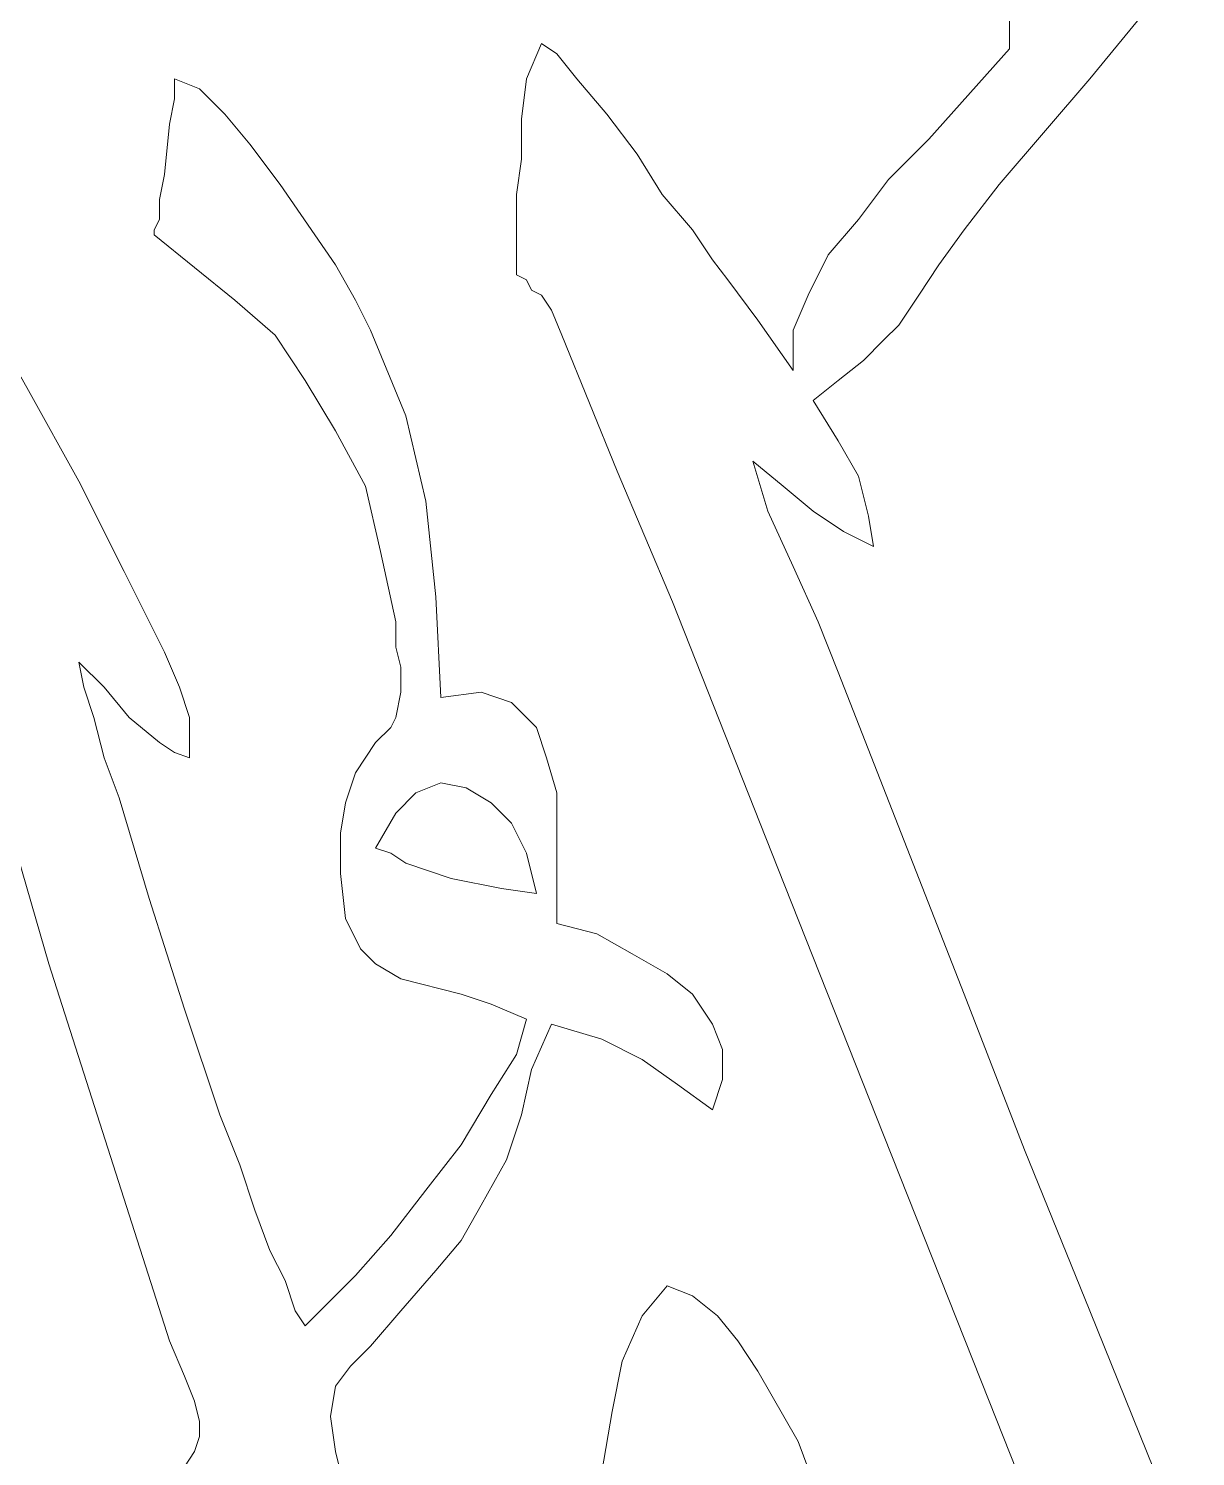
# Model space of a CAD drawing. Header units: centimetres. Extents: x -51 to 51, y -37 to 37.
# Drawn here: x -9.52 to -3.38, y -28.23 to -20.73 of the extents above; entities that cross this region are included whole.
import ezdxf

# ---------------------------------------------------------------- set-up
doc = ezdxf.new("R2010")
doc.units = ezdxf.units.CM
doc.header["$MEASUREMENT"] = 0
doc.layers.add('Layer 1', color=7, linetype='Continuous')

msp = doc.modelspace()

# ---------------------------------------------------------------- linework, layer by layer
at = {"layer": 'Layer 1', "lineweight": 9}
for points, knots in [([(-3.46286, -20.40889), (-3.46286, -20.40889), (-3.93871, -20.99049), (-3.93871, -20.99049), (-3.93871, -20.99049), (-3.93871, -20.99049), (-4.41457, -21.54566), (-4.41457, -21.54566)], [0, 0, 0, 0, 0.3333333, 0.3333333, 0.3333333, 0.3333333, 1, 1, 1, 1]), ([(-4.3617, -20.83187), (-4.3617, -20.83187), (-4.3617, -20.67325), (-4.3617, -20.67325), (-4.3617, -20.67325), (-4.3617, -20.67325), (-4.38813, -20.59394), (-4.38813, -20.59394), (-4.38813, -20.59394), (-4.38813, -20.59394), (-4.38813, -20.54107), (-4.38813, -20.54107), (-4.38813, -20.54107), (-4.38813, -20.54107), (-4.41457, -20.4882), (-4.41457, -20.4882)], [0, 0, 0, 0, 0.2, 0.2, 0.2, 0.2, 0.4, 0.4, 0.4, 0.4, 0.6, 0.6, 0.6, 0.6, 1, 1, 1, 1]), ([(-6.95247, -21.59853), (-6.95247, -21.59853), (-6.92603, -21.41347), (-6.92603, -21.41347), (-6.92603, -21.41347), (-6.92603, -21.41347), (-6.92603, -21.20198), (-6.92603, -21.20198), (-6.92603, -21.20198), (-6.92603, -21.20198), (-6.8996, -20.99049), (-6.8996, -20.99049), (-6.8996, -20.99049), (-6.8996, -20.99049), (-6.82029, -20.80543), (-6.82029, -20.80543)], [0, 0, 0, 0, 0.2, 0.2, 0.2, 0.2, 0.4, 0.4, 0.4, 0.4, 0.6, 0.6, 0.6, 0.6, 1, 1, 1, 1]), ([(-6.82029, -20.80543), (-6.82029, -20.80543), (-6.74098, -20.85831), (-6.74098, -20.85831), (-6.74098, -20.85831), (-6.74098, -20.85831), (-6.63523, -20.99049), (-6.63523, -20.99049), (-6.63523, -20.99049), (-6.63523, -20.99049), (-6.47661, -21.17554), (-6.47661, -21.17554), (-6.47661, -21.17554), (-6.47661, -21.17554), (-6.318, -21.38704), (-6.318, -21.38704), (-6.318, -21.38704), (-6.318, -21.38704), (-6.18581, -21.59853), (-6.18581, -21.59853), (-6.18581, -21.59853), (-6.18581, -21.59853), (-6.02719, -21.78358), (-6.02719, -21.78358), (-6.02719, -21.78358), (-6.02719, -21.78358), (-5.92145, -21.9422), (-5.92145, -21.9422), (-5.92145, -21.9422), (-5.92145, -21.9422), (-5.84214, -22.04795), (-5.84214, -22.04795)], [0, 0, 0, 0, 0.1111111, 0.1111111, 0.1111111, 0.1111111, 0.2222222, 0.2222222, 0.2222222, 0.2222222, 0.3333333, 0.3333333, 0.3333333, 0.3333333, 0.4444444, 0.4444444, 0.4444444, 0.4444444, 0.5555556, 0.5555556, 0.5555556, 0.5555556, 0.6666667, 0.6666667, 0.6666667, 0.6666667, 0.7777778, 0.7777778, 0.7777778, 0.7777778, 1, 1, 1, 1]), ([(-5.49846, -22.52381), (-5.49846, -22.52381), (-5.49846, -22.31231), (-5.49846, -22.31231), (-5.49846, -22.31231), (-5.49846, -22.31231), (-5.41916, -22.12726), (-5.41916, -22.12726), (-5.41916, -22.12726), (-5.41916, -22.12726), (-5.31341, -21.91577), (-5.31341, -21.91577), (-5.31341, -21.91577), (-5.31341, -21.91577), (-5.15479, -21.73071), (-5.15479, -21.73071), (-5.15479, -21.73071), (-5.15479, -21.73071), (-4.99617, -21.51922), (-4.99617, -21.51922), (-4.99617, -21.51922), (-4.99617, -21.51922), (-4.78468, -21.30773), (-4.78468, -21.30773), (-4.78468, -21.30773), (-4.78468, -21.30773), (-4.3617, -20.83187), (-4.3617, -20.83187)], [0, 0, 0, 0, 0.125, 0.125, 0.125, 0.125, 0.25, 0.25, 0.25, 0.25, 0.375, 0.375, 0.375, 0.375, 0.5, 0.5, 0.5, 0.5, 0.625, 0.625, 0.625, 0.625, 0.75, 0.75, 0.75, 0.75, 1, 1, 1, 1]), ([(-8.8559, -21.81002), (-8.8559, -21.81002), (-8.8559, -21.78358), (-8.8559, -21.78358), (-8.8559, -21.78358), (-8.8559, -21.78358), (-8.82946, -21.73071), (-8.82946, -21.73071), (-8.82946, -21.73071), (-8.82946, -21.73071), (-8.82946, -21.62496), (-8.82946, -21.62496), (-8.82946, -21.62496), (-8.82946, -21.62496), (-8.80302, -21.49278), (-8.80302, -21.49278), (-8.80302, -21.49278), (-8.80302, -21.49278), (-8.77659, -21.22842), (-8.77659, -21.22842), (-8.77659, -21.22842), (-8.77659, -21.22842), (-8.75015, -21.09624), (-8.75015, -21.09624), (-8.75015, -21.09624), (-8.75015, -21.09624), (-8.75015, -20.99049), (-8.75015, -20.99049)], [0, 0, 0, 0, 0.125, 0.125, 0.125, 0.125, 0.25, 0.25, 0.25, 0.25, 0.375, 0.375, 0.375, 0.375, 0.5, 0.5, 0.5, 0.5, 0.625, 0.625, 0.625, 0.625, 0.75, 0.75, 0.75, 0.75, 1, 1, 1, 1]), ([(-8.75015, -20.99049), (-8.75015, -20.99049), (-8.61797, -21.04336), (-8.61797, -21.04336), (-8.61797, -21.04336), (-8.61797, -21.04336), (-8.48579, -21.17554), (-8.48579, -21.17554), (-8.48579, -21.17554), (-8.48579, -21.17554), (-8.3536, -21.33416), (-8.3536, -21.33416), (-8.3536, -21.33416), (-8.3536, -21.33416), (-8.19499, -21.54566), (-8.19499, -21.54566), (-8.19499, -21.54566), (-8.19499, -21.54566), (-7.90418, -21.96864), (-7.90418, -21.96864), (-7.90418, -21.96864), (-7.90418, -21.96864), (-7.79844, -22.15369), (-7.79844, -22.15369), (-7.79844, -22.15369), (-7.79844, -22.15369), (-7.71913, -22.31231), (-7.71913, -22.31231)], [0, 0, 0, 0, 0.125, 0.125, 0.125, 0.125, 0.25, 0.25, 0.25, 0.25, 0.375, 0.375, 0.375, 0.375, 0.5, 0.5, 0.5, 0.5, 0.625, 0.625, 0.625, 0.625, 0.75, 0.75, 0.75, 0.75, 1, 1, 1, 1]), ([(-6.71454, -22.33875), (-6.71454, -22.33875), (-6.76742, -22.20657), (-6.76742, -22.20657), (-6.76742, -22.20657), (-6.76742, -22.20657), (-6.82029, -22.12726), (-6.82029, -22.12726), (-6.82029, -22.12726), (-6.82029, -22.12726), (-6.87316, -22.10082), (-6.87316, -22.10082), (-6.87316, -22.10082), (-6.87316, -22.10082), (-6.8996, -22.04795), (-6.8996, -22.04795), (-6.8996, -22.04795), (-6.8996, -22.04795), (-6.95247, -22.02151), (-6.95247, -22.02151), (-6.95247, -22.02151), (-6.95247, -22.02151), (-6.95247, -21.9422), (-6.95247, -21.9422), (-6.95247, -21.9422), (-6.95247, -21.9422), (-6.95247, -21.81002), (-6.95247, -21.81002), (-6.95247, -21.81002), (-6.95247, -21.81002), (-6.95247, -21.59853), (-6.95247, -21.59853)], [0, 0, 0, 0, 0.1111111, 0.1111111, 0.1111111, 0.1111111, 0.2222222, 0.2222222, 0.2222222, 0.2222222, 0.3333333, 0.3333333, 0.3333333, 0.3333333, 0.4444444, 0.4444444, 0.4444444, 0.4444444, 0.5555556, 0.5555556, 0.5555556, 0.5555556, 0.6666667, 0.6666667, 0.6666667, 0.6666667, 0.7777778, 0.7777778, 0.7777778, 0.7777778, 1, 1, 1, 1]), ([(-4.41457, -21.54566), (-4.41457, -21.54566), (-4.59962, -21.78358), (-4.59962, -21.78358), (-4.59962, -21.78358), (-4.59962, -21.78358), (-4.73181, -21.96864), (-4.73181, -21.96864), (-4.73181, -21.96864), (-4.73181, -21.96864), (-4.83755, -22.12726), (-4.83755, -22.12726), (-4.83755, -22.12726), (-4.83755, -22.12726), (-4.9433, -22.28588), (-4.9433, -22.28588)], [0, 0, 0, 0, 0.2, 0.2, 0.2, 0.2, 0.4, 0.4, 0.4, 0.4, 0.6, 0.6, 0.6, 0.6, 1, 1, 1, 1]), ([(-10.12485, -21.67784), (-10.12485, -21.67784), (-10.07198, -21.75715), (-10.07198, -21.75715), (-10.07198, -21.75715), (-10.07198, -21.75715), (-9.99267, -21.88933), (-9.99267, -21.88933), (-9.99267, -21.88933), (-9.99267, -21.88933), (-9.88692, -22.02151), (-9.88692, -22.02151), (-9.88692, -22.02151), (-9.88692, -22.02151), (-9.75474, -22.20657), (-9.75474, -22.20657), (-9.75474, -22.20657), (-9.75474, -22.20657), (-9.51681, -22.62955), (-9.51681, -22.62955), (-9.51681, -22.62955), (-9.51681, -22.62955), (-9.25245, -23.10541), (-9.25245, -23.10541), (-9.25245, -23.10541), (-9.25245, -23.10541), (-9.01452, -23.58126), (-9.01452, -23.58126), (-9.01452, -23.58126), (-9.01452, -23.58126), (-8.80302, -24.00425), (-8.80302, -24.00425), (-8.80302, -24.00425), (-8.80302, -24.00425), (-8.72372, -24.1893), (-8.72372, -24.1893), (-8.72372, -24.1893), (-8.72372, -24.1893), (-8.67084, -24.34792), (-8.67084, -24.34792), (-8.67084, -24.34792), (-8.67084, -24.34792), (-8.67084, -24.4801), (-8.67084, -24.4801), (-8.67084, -24.4801), (-8.67084, -24.4801), (-8.67084, -24.55941), (-8.67084, -24.55941)], [0, 0, 0, 0, 0.0769231, 0.0769231, 0.0769231, 0.0769231, 0.1538462, 0.1538462, 0.1538462, 0.1538462, 0.2307692, 0.2307692, 0.2307692, 0.2307692, 0.3076923, 0.3076923, 0.3076923, 0.3076923, 0.3846154, 0.3846154, 0.3846154, 0.3846154, 0.4615385, 0.4615385, 0.4615385, 0.4615385, 0.5384615, 0.5384615, 0.5384615, 0.5384615, 0.6153846, 0.6153846, 0.6153846, 0.6153846, 0.6923077, 0.6923077, 0.6923077, 0.6923077, 0.7692308, 0.7692308, 0.7692308, 0.7692308, 0.8461538, 0.8461538, 0.8461538, 0.8461538, 1, 1, 1, 1]), ([(-7.58695, -23.84563), (-7.58695, -23.84563), (-7.66626, -23.47552), (-7.66626, -23.47552), (-7.66626, -23.47552), (-7.66626, -23.47552), (-7.74557, -23.13184), (-7.74557, -23.13184), (-7.74557, -23.13184), (-7.74557, -23.13184), (-7.90418, -22.84104), (-7.90418, -22.84104), (-7.90418, -22.84104), (-7.90418, -22.84104), (-8.0628, -22.57668), (-8.0628, -22.57668), (-8.0628, -22.57668), (-8.0628, -22.57668), (-8.22142, -22.33875), (-8.22142, -22.33875), (-8.22142, -22.33875), (-8.22142, -22.33875), (-8.43291, -22.15369), (-8.43291, -22.15369), (-8.43291, -22.15369), (-8.43291, -22.15369), (-8.8559, -21.81002), (-8.8559, -21.81002)], [0, 0, 0, 0, 0.125, 0.125, 0.125, 0.125, 0.25, 0.25, 0.25, 0.25, 0.375, 0.375, 0.375, 0.375, 0.5, 0.5, 0.5, 0.5, 0.625, 0.625, 0.625, 0.625, 0.75, 0.75, 0.75, 0.75, 1, 1, 1, 1]), ([(-5.84214, -22.04795), (-5.84214, -22.04795), (-5.68352, -22.25944), (-5.68352, -22.25944), (-5.68352, -22.25944), (-5.68352, -22.25944), (-5.49846, -22.52381), (-5.49846, -22.52381)], [0, 0, 0, 0, 0.3333333, 0.3333333, 0.3333333, 0.3333333, 1, 1, 1, 1]), ([(-4.9433, -22.28588), (-4.9433, -22.28588), (-5.02261, -22.36519), (-5.02261, -22.36519), (-5.02261, -22.36519), (-5.02261, -22.36519), (-5.12835, -22.47093), (-5.12835, -22.47093), (-5.12835, -22.47093), (-5.12835, -22.47093), (-5.26054, -22.57668), (-5.26054, -22.57668), (-5.26054, -22.57668), (-5.26054, -22.57668), (-5.39272, -22.68242), (-5.39272, -22.68242)], [0, 0, 0, 0, 0.2, 0.2, 0.2, 0.2, 0.4, 0.4, 0.4, 0.4, 0.6, 0.6, 0.6, 0.6, 1, 1, 1, 1]), ([(-7.71913, -22.31231), (-7.71913, -22.31231), (-7.53407, -22.76173), (-7.53407, -22.76173), (-7.53407, -22.76173), (-7.53407, -22.76173), (-7.42833, -23.21115), (-7.42833, -23.21115), (-7.42833, -23.21115), (-7.42833, -23.21115), (-7.37545, -23.71345), (-7.37545, -23.71345), (-7.37545, -23.71345), (-7.37545, -23.71345), (-7.34902, -24.24218), (-7.34902, -24.24218)], [0, 0, 0, 0, 0.2, 0.2, 0.2, 0.2, 0.4, 0.4, 0.4, 0.4, 0.6, 0.6, 0.6, 0.6, 1, 1, 1, 1]), ([(-6.13294, -23.73988), (-6.13294, -23.73988), (-6.42374, -23.05253), (-6.42374, -23.05253), (-6.42374, -23.05253), (-6.42374, -23.05253), (-6.71454, -22.33875), (-6.71454, -22.33875)], [0, 0, 0, 0, 0.3333333, 0.3333333, 0.3333333, 0.3333333, 1, 1, 1, 1]), ([(-5.39272, -22.68242), (-5.39272, -22.68242), (-5.26054, -22.89392), (-5.26054, -22.89392), (-5.26054, -22.89392), (-5.26054, -22.89392), (-5.15479, -23.07897), (-5.15479, -23.07897), (-5.15479, -23.07897), (-5.15479, -23.07897), (-5.10192, -23.29046), (-5.10192, -23.29046), (-5.10192, -23.29046), (-5.10192, -23.29046), (-5.07548, -23.44908), (-5.07548, -23.44908)], [0, 0, 0, 0, 0.2, 0.2, 0.2, 0.2, 0.4, 0.4, 0.4, 0.4, 0.6, 0.6, 0.6, 0.6, 1, 1, 1, 1]), ([(-5.07548, -23.44908), (-5.07548, -23.44908), (-5.2341, -23.36977), (-5.2341, -23.36977), (-5.2341, -23.36977), (-5.2341, -23.36977), (-5.39272, -23.26403), (-5.39272, -23.26403), (-5.39272, -23.26403), (-5.39272, -23.26403), (-5.55134, -23.13184), (-5.55134, -23.13184), (-5.55134, -23.13184), (-5.55134, -23.13184), (-5.70996, -22.99966), (-5.70996, -22.99966)], [0, 0, 0, 0, 0.2, 0.2, 0.2, 0.2, 0.4, 0.4, 0.4, 0.4, 0.6, 0.6, 0.6, 0.6, 1, 1, 1, 1]), ([(-5.70996, -22.99966), (-5.70996, -22.99966), (-5.63065, -23.26403), (-5.63065, -23.26403), (-5.63065, -23.26403), (-5.63065, -23.26403), (-5.49846, -23.55483), (-5.49846, -23.55483), (-5.49846, -23.55483), (-5.49846, -23.55483), (-5.36628, -23.84563), (-5.36628, -23.84563), (-5.36628, -23.84563), (-5.36628, -23.84563), (-5.26054, -24.10999), (-5.26054, -24.10999)], [0, 0, 0, 0, 0.2, 0.2, 0.2, 0.2, 0.4, 0.4, 0.4, 0.4, 0.6, 0.6, 0.6, 0.6, 1, 1, 1, 1]), ([(-8.77659, -27.62605), (-8.77659, -27.62605), (-9.41106, -25.64331), (-9.41106, -25.64331), (-9.41106, -25.64331), (-9.41106, -25.64331), (-9.99267, -23.63414), (-9.99267, -23.63414)], [0, 0, 0, 0, 0.3333333, 0.3333333, 0.3333333, 0.3333333, 1, 1, 1, 1]), ([(-3.91228, -29.34442), (-3.91228, -29.34442), (-4.46744, -27.94328), (-4.46744, -27.94328), (-4.46744, -27.94328), (-4.46744, -27.94328), (-5.02261, -26.54215), (-5.02261, -26.54215), (-5.02261, -26.54215), (-5.02261, -26.54215), (-5.57777, -25.14102), (-5.57777, -25.14102), (-5.57777, -25.14102), (-5.57777, -25.14102), (-6.13294, -23.73988), (-6.13294, -23.73988)], [0, 0, 0, 0, 0.2, 0.2, 0.2, 0.2, 0.4, 0.4, 0.4, 0.4, 0.6, 0.6, 0.6, 0.6, 1, 1, 1, 1]), ([(-7.69269, -24.4801), (-7.69269, -24.4801), (-7.61338, -24.4008), (-7.61338, -24.4008), (-7.61338, -24.4008), (-7.61338, -24.4008), (-7.58695, -24.34792), (-7.58695, -24.34792), (-7.58695, -24.34792), (-7.58695, -24.34792), (-7.56051, -24.21574), (-7.56051, -24.21574), (-7.56051, -24.21574), (-7.56051, -24.21574), (-7.56051, -24.08356), (-7.56051, -24.08356), (-7.56051, -24.08356), (-7.56051, -24.08356), (-7.58695, -23.97781), (-7.58695, -23.97781), (-7.58695, -23.97781), (-7.58695, -23.97781), (-7.58695, -23.84563), (-7.58695, -23.84563)], [0, 0, 0, 0, 0.1428571, 0.1428571, 0.1428571, 0.1428571, 0.2857143, 0.2857143, 0.2857143, 0.2857143, 0.4285714, 0.4285714, 0.4285714, 0.4285714, 0.5714286, 0.5714286, 0.5714286, 0.5714286, 0.7142857, 0.7142857, 0.7142857, 0.7142857, 1, 1, 1, 1]), ([(-8.67084, -24.55941), (-8.67084, -24.55941), (-8.75015, -24.53298), (-8.75015, -24.53298), (-8.75015, -24.53298), (-8.75015, -24.53298), (-8.82946, -24.4801), (-8.82946, -24.4801), (-8.82946, -24.4801), (-8.82946, -24.4801), (-8.98808, -24.34792), (-8.98808, -24.34792), (-8.98808, -24.34792), (-8.98808, -24.34792), (-9.12026, -24.1893), (-9.12026, -24.1893), (-9.12026, -24.1893), (-9.12026, -24.1893), (-9.25245, -24.05712), (-9.25245, -24.05712)], [0, 0, 0, 0, 0.1666667, 0.1666667, 0.1666667, 0.1666667, 0.3333333, 0.3333333, 0.3333333, 0.3333333, 0.5, 0.5, 0.5, 0.5, 0.6666667, 0.6666667, 0.6666667, 0.6666667, 1, 1, 1, 1]), ([(-9.25245, -24.05712), (-9.25245, -24.05712), (-9.22601, -24.1893), (-9.22601, -24.1893), (-9.22601, -24.1893), (-9.22601, -24.1893), (-9.17314, -24.34792), (-9.17314, -24.34792), (-9.17314, -24.34792), (-9.17314, -24.34792), (-9.12026, -24.55941), (-9.12026, -24.55941), (-9.12026, -24.55941), (-9.12026, -24.55941), (-9.04095, -24.77091), (-9.04095, -24.77091), (-9.04095, -24.77091), (-9.04095, -24.77091), (-8.88233, -25.29964), (-8.88233, -25.29964), (-8.88233, -25.29964), (-8.88233, -25.29964), (-8.69728, -25.88124), (-8.69728, -25.88124), (-8.69728, -25.88124), (-8.69728, -25.88124), (-8.51222, -26.4364), (-8.51222, -26.4364), (-8.51222, -26.4364), (-8.51222, -26.4364), (-8.40648, -26.70077), (-8.40648, -26.70077), (-8.40648, -26.70077), (-8.40648, -26.70077), (-8.32717, -26.9387), (-8.32717, -26.9387), (-8.32717, -26.9387), (-8.32717, -26.9387), (-8.24786, -27.15019), (-8.24786, -27.15019), (-8.24786, -27.15019), (-8.24786, -27.15019), (-8.16855, -27.30881), (-8.16855, -27.30881), (-8.16855, -27.30881), (-8.16855, -27.30881), (-8.11568, -27.46743), (-8.11568, -27.46743), (-8.11568, -27.46743), (-8.11568, -27.46743), (-8.0628, -27.54674), (-8.0628, -27.54674)], [0, 0, 0, 0, 0.0714286, 0.0714286, 0.0714286, 0.0714286, 0.1428571, 0.1428571, 0.1428571, 0.1428571, 0.2142857, 0.2142857, 0.2142857, 0.2142857, 0.2857143, 0.2857143, 0.2857143, 0.2857143, 0.3571429, 0.3571429, 0.3571429, 0.3571429, 0.4285714, 0.4285714, 0.4285714, 0.4285714, 0.5, 0.5, 0.5, 0.5, 0.5714286, 0.5714286, 0.5714286, 0.5714286, 0.6428571, 0.6428571, 0.6428571, 0.6428571, 0.7142857, 0.7142857, 0.7142857, 0.7142857, 0.7857143, 0.7857143, 0.7857143, 0.7857143, 0.8571429, 0.8571429, 0.8571429, 0.8571429, 1, 1, 1, 1]), ([(-5.26054, -24.10999), (-5.26054, -24.10999), (-4.59962, -25.80193), (-4.59962, -25.80193), (-4.59962, -25.80193), (-4.59962, -25.80193), (-4.28239, -26.62146), (-4.28239, -26.62146), (-4.28239, -26.62146), (-4.28239, -26.62146), (-3.93871, -27.46743), (-3.93871, -27.46743)], [0, 0, 0, 0, 0.25, 0.25, 0.25, 0.25, 0.5, 0.5, 0.5, 0.5, 1, 1, 1, 1]), ([(-7.34902, -24.24218), (-7.34902, -24.24218), (-7.13753, -24.21574), (-7.13753, -24.21574), (-7.13753, -24.21574), (-7.13753, -24.21574), (-6.97891, -24.26861), (-6.97891, -24.26861), (-6.97891, -24.26861), (-6.97891, -24.26861), (-6.84673, -24.4008), (-6.84673, -24.4008), (-6.84673, -24.4008), (-6.84673, -24.4008), (-6.79385, -24.55941), (-6.79385, -24.55941), (-6.79385, -24.55941), (-6.79385, -24.55941), (-6.74098, -24.74447), (-6.74098, -24.74447), (-6.74098, -24.74447), (-6.74098, -24.74447), (-6.74098, -24.95596), (-6.74098, -24.95596), (-6.74098, -24.95596), (-6.74098, -24.95596), (-6.74098, -25.43182), (-6.74098, -25.43182)], [0, 0, 0, 0, 0.125, 0.125, 0.125, 0.125, 0.25, 0.25, 0.25, 0.25, 0.375, 0.375, 0.375, 0.375, 0.5, 0.5, 0.5, 0.5, 0.625, 0.625, 0.625, 0.625, 0.75, 0.75, 0.75, 0.75, 1, 1, 1, 1]), ([(-7.87775, -25.16745), (-7.87775, -25.16745), (-7.87775, -24.95596), (-7.87775, -24.95596), (-7.87775, -24.95596), (-7.87775, -24.95596), (-7.85131, -24.79734), (-7.85131, -24.79734), (-7.85131, -24.79734), (-7.85131, -24.79734), (-7.79844, -24.63872), (-7.79844, -24.63872), (-7.79844, -24.63872), (-7.79844, -24.63872), (-7.69269, -24.4801), (-7.69269, -24.4801)], [0, 0, 0, 0, 0.2, 0.2, 0.2, 0.2, 0.4, 0.4, 0.4, 0.4, 0.6, 0.6, 0.6, 0.6, 1, 1, 1, 1]), ([(-7.69269, -25.03527), (-7.69269, -25.03527), (-7.58695, -24.85022), (-7.58695, -24.85022), (-7.58695, -24.85022), (-7.58695, -24.85022), (-7.4812, -24.74447), (-7.4812, -24.74447), (-7.4812, -24.74447), (-7.4812, -24.74447), (-7.34902, -24.6916), (-7.34902, -24.6916), (-7.34902, -24.6916), (-7.34902, -24.6916), (-7.21684, -24.71803), (-7.21684, -24.71803), (-7.21684, -24.71803), (-7.21684, -24.71803), (-7.08465, -24.79734), (-7.08465, -24.79734), (-7.08465, -24.79734), (-7.08465, -24.79734), (-6.97891, -24.90309), (-6.97891, -24.90309), (-6.97891, -24.90309), (-6.97891, -24.90309), (-6.8996, -25.06171), (-6.8996, -25.06171), (-6.8996, -25.06171), (-6.8996, -25.06171), (-6.84673, -25.2732), (-6.84673, -25.2732)], [0, 0, 0, 0, 0.1111111, 0.1111111, 0.1111111, 0.1111111, 0.2222222, 0.2222222, 0.2222222, 0.2222222, 0.3333333, 0.3333333, 0.3333333, 0.3333333, 0.4444444, 0.4444444, 0.4444444, 0.4444444, 0.5555556, 0.5555556, 0.5555556, 0.5555556, 0.6666667, 0.6666667, 0.6666667, 0.6666667, 0.7777778, 0.7777778, 0.7777778, 0.7777778, 1, 1, 1, 1]), ([(-6.84673, -25.2732), (-6.84673, -25.2732), (-7.03178, -25.24676), (-7.03178, -25.24676), (-7.03178, -25.24676), (-7.03178, -25.24676), (-7.29615, -25.19389), (-7.29615, -25.19389), (-7.29615, -25.19389), (-7.29615, -25.19389), (-7.53407, -25.11458), (-7.53407, -25.11458), (-7.53407, -25.11458), (-7.53407, -25.11458), (-7.61338, -25.06171), (-7.61338, -25.06171), (-7.61338, -25.06171), (-7.61338, -25.06171), (-7.69269, -25.03527), (-7.69269, -25.03527)], [0, 0, 0, 0, 0.1666667, 0.1666667, 0.1666667, 0.1666667, 0.3333333, 0.3333333, 0.3333333, 0.3333333, 0.5, 0.5, 0.5, 0.5, 0.6666667, 0.6666667, 0.6666667, 0.6666667, 1, 1, 1, 1]), ([(-6.8996, -25.93411), (-6.8996, -25.93411), (-7.08465, -25.8548), (-7.08465, -25.8548), (-7.08465, -25.8548), (-7.08465, -25.8548), (-7.24327, -25.80193), (-7.24327, -25.80193), (-7.24327, -25.80193), (-7.24327, -25.80193), (-7.56051, -25.72262), (-7.56051, -25.72262), (-7.56051, -25.72262), (-7.56051, -25.72262), (-7.69269, -25.64331), (-7.69269, -25.64331), (-7.69269, -25.64331), (-7.69269, -25.64331), (-7.772, -25.564), (-7.772, -25.564), (-7.772, -25.564), (-7.772, -25.564), (-7.85131, -25.40538), (-7.85131, -25.40538), (-7.85131, -25.40538), (-7.85131, -25.40538), (-7.87775, -25.16745), (-7.87775, -25.16745)], [0, 0, 0, 0, 0.125, 0.125, 0.125, 0.125, 0.25, 0.25, 0.25, 0.25, 0.375, 0.375, 0.375, 0.375, 0.5, 0.5, 0.5, 0.5, 0.625, 0.625, 0.625, 0.625, 0.75, 0.75, 0.75, 0.75, 1, 1, 1, 1]), ([(-6.74098, -25.43182), (-6.74098, -25.43182), (-6.52949, -25.48469), (-6.52949, -25.48469), (-6.52949, -25.48469), (-6.52949, -25.48469), (-6.34443, -25.59044), (-6.34443, -25.59044), (-6.34443, -25.59044), (-6.34443, -25.59044), (-6.15938, -25.69618), (-6.15938, -25.69618), (-6.15938, -25.69618), (-6.15938, -25.69618), (-6.02719, -25.80193), (-6.02719, -25.80193), (-6.02719, -25.80193), (-6.02719, -25.80193), (-5.92145, -25.96055), (-5.92145, -25.96055), (-5.92145, -25.96055), (-5.92145, -25.96055), (-5.86858, -26.09273), (-5.86858, -26.09273), (-5.86858, -26.09273), (-5.86858, -26.09273), (-5.86858, -26.25135), (-5.86858, -26.25135), (-5.86858, -26.25135), (-5.86858, -26.25135), (-5.92145, -26.40997), (-5.92145, -26.40997)], [0, 0, 0, 0, 0.1111111, 0.1111111, 0.1111111, 0.1111111, 0.2222222, 0.2222222, 0.2222222, 0.2222222, 0.3333333, 0.3333333, 0.3333333, 0.3333333, 0.4444444, 0.4444444, 0.4444444, 0.4444444, 0.5555556, 0.5555556, 0.5555556, 0.5555556, 0.6666667, 0.6666667, 0.6666667, 0.6666667, 0.7777778, 0.7777778, 0.7777778, 0.7777778, 1, 1, 1, 1]), ([(-8.0628, -27.54674), (-8.0628, -27.54674), (-7.95706, -27.44099), (-7.95706, -27.44099), (-7.95706, -27.44099), (-7.95706, -27.44099), (-7.79844, -27.28237), (-7.79844, -27.28237), (-7.79844, -27.28237), (-7.79844, -27.28237), (-7.61338, -27.07088), (-7.61338, -27.07088), (-7.61338, -27.07088), (-7.61338, -27.07088), (-7.42833, -26.83295), (-7.42833, -26.83295), (-7.42833, -26.83295), (-7.42833, -26.83295), (-7.24327, -26.59502), (-7.24327, -26.59502), (-7.24327, -26.59502), (-7.24327, -26.59502), (-7.08465, -26.33066), (-7.08465, -26.33066), (-7.08465, -26.33066), (-7.08465, -26.33066), (-6.95247, -26.11917), (-6.95247, -26.11917), (-6.95247, -26.11917), (-6.95247, -26.11917), (-6.8996, -25.93411), (-6.8996, -25.93411)], [0, 0, 0, 0, 0.1111111, 0.1111111, 0.1111111, 0.1111111, 0.2222222, 0.2222222, 0.2222222, 0.2222222, 0.3333333, 0.3333333, 0.3333333, 0.3333333, 0.4444444, 0.4444444, 0.4444444, 0.4444444, 0.5555556, 0.5555556, 0.5555556, 0.5555556, 0.6666667, 0.6666667, 0.6666667, 0.6666667, 0.7777778, 0.7777778, 0.7777778, 0.7777778, 1, 1, 1, 1]), ([(-6.76742, -25.96055), (-6.76742, -25.96055), (-6.87316, -26.19848), (-6.87316, -26.19848), (-6.87316, -26.19848), (-6.87316, -26.19848), (-6.92603, -26.4364), (-6.92603, -26.4364), (-6.92603, -26.4364), (-6.92603, -26.4364), (-7.00534, -26.67433), (-7.00534, -26.67433), (-7.00534, -26.67433), (-7.00534, -26.67433), (-7.13753, -26.91226), (-7.13753, -26.91226)], [0, 0, 0, 0, 0.2, 0.2, 0.2, 0.2, 0.4, 0.4, 0.4, 0.4, 0.6, 0.6, 0.6, 0.6, 1, 1, 1, 1]), ([(-5.92145, -26.40997), (-5.92145, -26.40997), (-6.1065, -26.27779), (-6.1065, -26.27779), (-6.1065, -26.27779), (-6.1065, -26.27779), (-6.29156, -26.1456), (-6.29156, -26.1456), (-6.29156, -26.1456), (-6.29156, -26.1456), (-6.50305, -26.03986), (-6.50305, -26.03986), (-6.50305, -26.03986), (-6.50305, -26.03986), (-6.76742, -25.96055), (-6.76742, -25.96055)], [0, 0, 0, 0, 0.2, 0.2, 0.2, 0.2, 0.4, 0.4, 0.4, 0.4, 0.6, 0.6, 0.6, 0.6, 1, 1, 1, 1]), ([(-7.13753, -26.91226), (-7.13753, -26.91226), (-7.24327, -27.09732), (-7.24327, -27.09732), (-7.24327, -27.09732), (-7.24327, -27.09732), (-7.37545, -27.25594), (-7.37545, -27.25594), (-7.37545, -27.25594), (-7.37545, -27.25594), (-7.56051, -27.46743), (-7.56051, -27.46743), (-7.56051, -27.46743), (-7.56051, -27.46743), (-7.71913, -27.65248), (-7.71913, -27.65248), (-7.71913, -27.65248), (-7.71913, -27.65248), (-7.82488, -27.75823), (-7.82488, -27.75823), (-7.82488, -27.75823), (-7.82488, -27.75823), (-7.90418, -27.86397), (-7.90418, -27.86397), (-7.90418, -27.86397), (-7.90418, -27.86397), (-7.93062, -28.02259), (-7.93062, -28.02259), (-7.93062, -28.02259), (-7.93062, -28.02259), (-7.90418, -28.20765), (-7.90418, -28.20765), (-7.90418, -28.20765), (-7.90418, -28.20765), (-7.87775, -28.31339), (-7.87775, -28.31339), (-7.87775, -28.31339), (-7.87775, -28.31339), (-7.85131, -28.47201), (-7.85131, -28.47201)], [0, 0, 0, 0, 0.0909091, 0.0909091, 0.0909091, 0.0909091, 0.1818182, 0.1818182, 0.1818182, 0.1818182, 0.2727273, 0.2727273, 0.2727273, 0.2727273, 0.3636364, 0.3636364, 0.3636364, 0.3636364, 0.4545455, 0.4545455, 0.4545455, 0.4545455, 0.5454545, 0.5454545, 0.5454545, 0.5454545, 0.6363636, 0.6363636, 0.6363636, 0.6363636, 0.7272727, 0.7272727, 0.7272727, 0.7272727, 0.8181818, 0.8181818, 0.8181818, 0.8181818, 1, 1, 1, 1]), ([(-6.50305, -29.4766), (-6.50305, -29.4766), (-6.52949, -29.23867), (-6.52949, -29.23867), (-6.52949, -29.23867), (-6.52949, -29.23867), (-6.52949, -28.94787), (-6.52949, -28.94787), (-6.52949, -28.94787), (-6.52949, -28.94787), (-6.50305, -28.31339), (-6.50305, -28.31339), (-6.50305, -28.31339), (-6.50305, -28.31339), (-6.45018, -27.99616), (-6.45018, -27.99616), (-6.45018, -27.99616), (-6.45018, -27.99616), (-6.3973, -27.73179), (-6.3973, -27.73179), (-6.3973, -27.73179), (-6.3973, -27.73179), (-6.29156, -27.49386), (-6.29156, -27.49386), (-6.29156, -27.49386), (-6.29156, -27.49386), (-6.15938, -27.33524), (-6.15938, -27.33524)], [0, 0, 0, 0, 0.125, 0.125, 0.125, 0.125, 0.25, 0.25, 0.25, 0.25, 0.375, 0.375, 0.375, 0.375, 0.5, 0.5, 0.5, 0.5, 0.625, 0.625, 0.625, 0.625, 0.75, 0.75, 0.75, 0.75, 1, 1, 1, 1]), ([(-6.15938, -27.33524), (-6.15938, -27.33524), (-6.02719, -27.38812), (-6.02719, -27.38812), (-6.02719, -27.38812), (-6.02719, -27.38812), (-5.89501, -27.49386), (-5.89501, -27.49386), (-5.89501, -27.49386), (-5.89501, -27.49386), (-5.78927, -27.62605), (-5.78927, -27.62605), (-5.78927, -27.62605), (-5.78927, -27.62605), (-5.68352, -27.78467), (-5.68352, -27.78467), (-5.68352, -27.78467), (-5.68352, -27.78467), (-5.47203, -28.15478), (-5.47203, -28.15478), (-5.47203, -28.15478), (-5.47203, -28.15478), (-5.31341, -28.57776), (-5.31341, -28.57776), (-5.31341, -28.57776), (-5.31341, -28.57776), (-5.18123, -29.02718), (-5.18123, -29.02718), (-5.18123, -29.02718), (-5.18123, -29.02718), (-5.04904, -29.4766), (-5.04904, -29.4766), (-5.04904, -29.4766), (-5.04904, -29.4766), (-4.96973, -29.87315), (-4.96973, -29.87315), (-4.96973, -29.87315), (-4.96973, -29.87315), (-4.91686, -30.03177), (-4.91686, -30.03177), (-4.91686, -30.03177), (-4.91686, -30.03177), (-4.89043, -30.19039), (-4.89043, -30.19039)], [0, 0, 0, 0, 0.0833333, 0.0833333, 0.0833333, 0.0833333, 0.1666667, 0.1666667, 0.1666667, 0.1666667, 0.25, 0.25, 0.25, 0.25, 0.3333333, 0.3333333, 0.3333333, 0.3333333, 0.4166667, 0.4166667, 0.4166667, 0.4166667, 0.5, 0.5, 0.5, 0.5, 0.5833333, 0.5833333, 0.5833333, 0.5833333, 0.6666667, 0.6666667, 0.6666667, 0.6666667, 0.75, 0.75, 0.75, 0.75, 0.8333333, 0.8333333, 0.8333333, 0.8333333, 1, 1, 1, 1]), ([(-3.93871, -27.46743), (-3.93871, -27.46743), (-3.48929, -28.57776), (-3.48929, -28.57776), (-3.48929, -28.57776), (-3.48929, -28.57776), (-3.06631, -29.71453), (-3.06631, -29.71453)], [0, 0, 0, 0, 0.3333333, 0.3333333, 0.3333333, 0.3333333, 1, 1, 1, 1]), ([(-8.88233, -28.52489), (-8.88233, -28.52489), (-8.77659, -28.3927), (-8.77659, -28.3927), (-8.77659, -28.3927), (-8.77659, -28.3927), (-8.69728, -28.28696), (-8.69728, -28.28696), (-8.69728, -28.28696), (-8.69728, -28.28696), (-8.64441, -28.20765), (-8.64441, -28.20765), (-8.64441, -28.20765), (-8.64441, -28.20765), (-8.61797, -28.12834), (-8.61797, -28.12834), (-8.61797, -28.12834), (-8.61797, -28.12834), (-8.61797, -28.04903), (-8.61797, -28.04903), (-8.61797, -28.04903), (-8.61797, -28.04903), (-8.64441, -27.94328), (-8.64441, -27.94328), (-8.64441, -27.94328), (-8.64441, -27.94328), (-8.69728, -27.8111), (-8.69728, -27.8111), (-8.69728, -27.8111), (-8.69728, -27.8111), (-8.77659, -27.62605), (-8.77659, -27.62605)], [0, 0, 0, 0, 0.1111111, 0.1111111, 0.1111111, 0.1111111, 0.2222222, 0.2222222, 0.2222222, 0.2222222, 0.3333333, 0.3333333, 0.3333333, 0.3333333, 0.4444444, 0.4444444, 0.4444444, 0.4444444, 0.5555556, 0.5555556, 0.5555556, 0.5555556, 0.6666667, 0.6666667, 0.6666667, 0.6666667, 0.7777778, 0.7777778, 0.7777778, 0.7777778, 1, 1, 1, 1])]:
    msp.add_open_spline(points, degree=3, knots=knots, dxfattribs=at)

doc.saveas('drawing.dxf')
